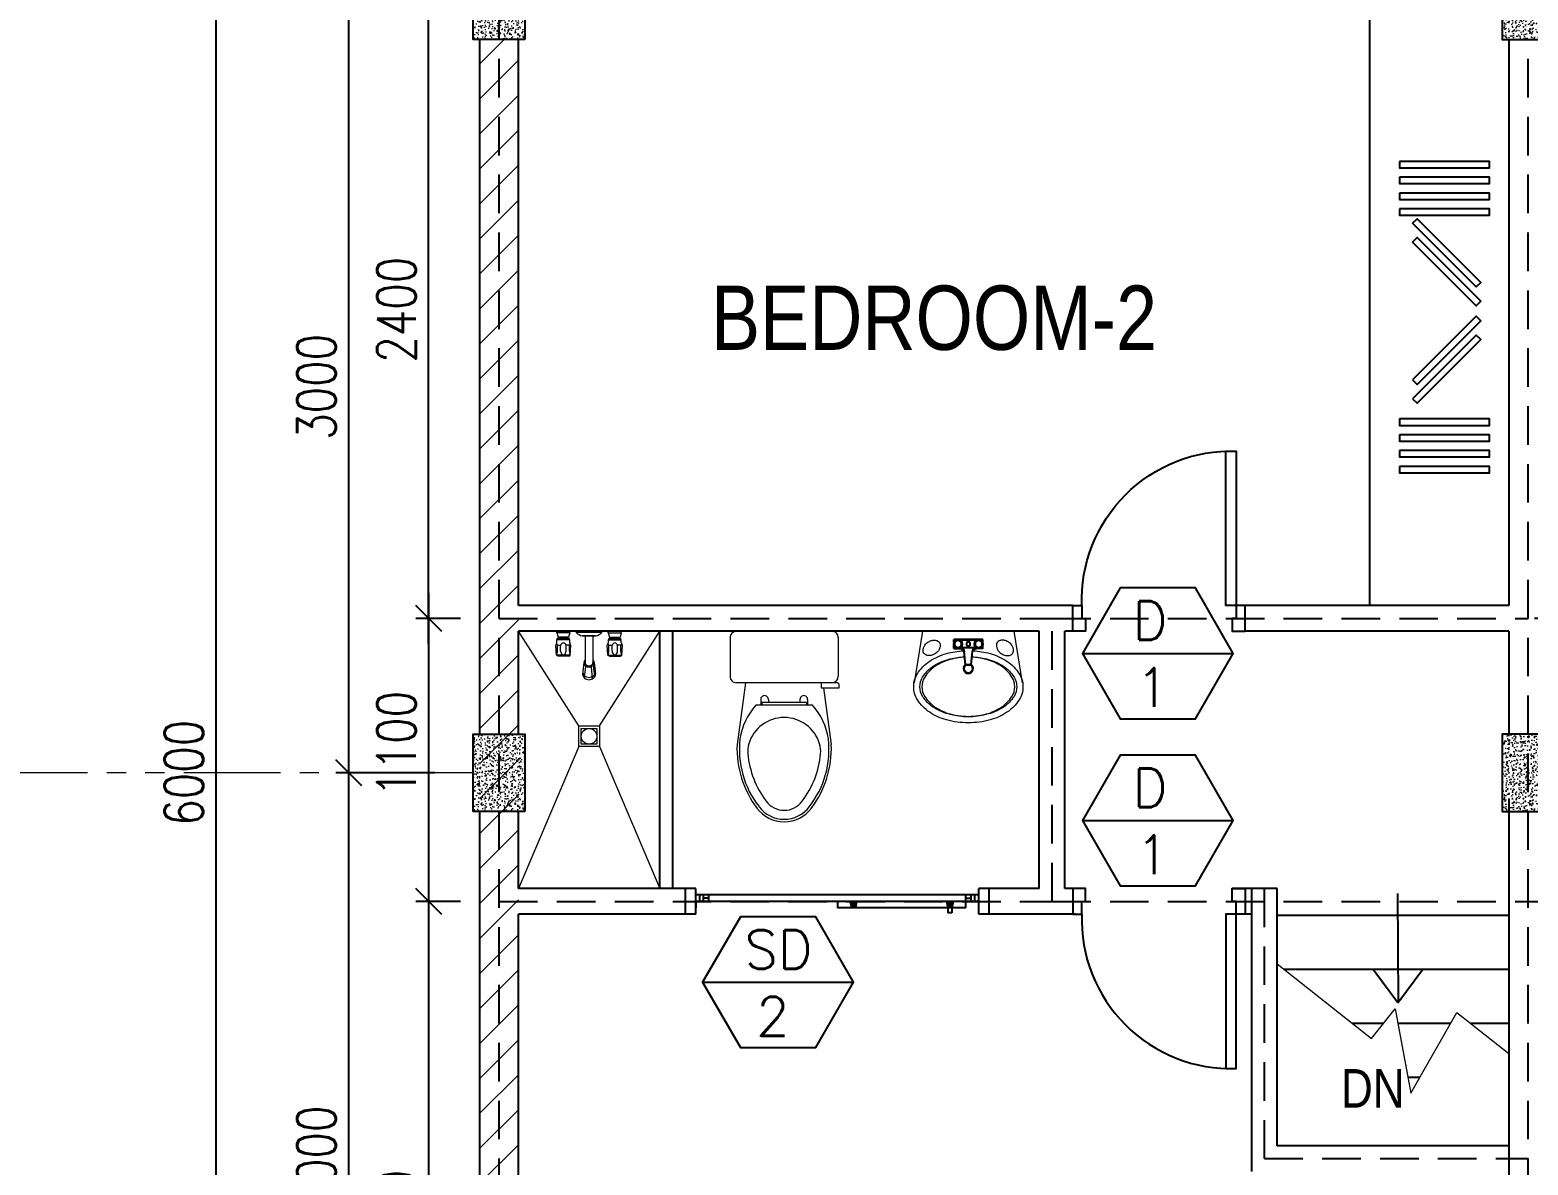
# Model space of a CAD drawing. Header units: millimetres. Extents: x 568137 to 731329, y -326076 to -191870.
# Drawn here: x 659747 to 665570, y -242270 to -237858 of the extents above; entities that cross this region are included whole.
import ezdxf
from ezdxf.enums import TextEntityAlignment as Align

# ---------------------------------------------------------------- set-up
doc = ezdxf.new("R2010")
doc.units = ezdxf.units.MM
doc.header["$LTSCALE"] = 300
doc.header["$MEASUREMENT"] = 0
doc.header["$PDMODE"] = 3
doc.header["$PDSIZE"] = 300
doc.linetypes.add('DASHED', pattern=[0.75, 0.5, -0.25])
doc.linetypes.add('PHANTOM', pattern=[2.5, 1.25, -0.25, 0.25, -0.25, 0.25, -0.25])
doc.layers.get('0').update_dxf_attribs({"color": 9})
doc.layers.get('DEFPOINTS').update_dxf_attribs({"color": 8})
for name, color, linetype in [('COLUMN', 6, 'Continuous'), ('DOORS', 25, 'Continuous'), ('doorwin', 1, 'Continuous'), ('furn', 13, 'Continuous'), ('MOULD', 44, 'Continuous'), ('P-FIXT-MISC', 84, 'Continuous'), ('SCHED', 7, 'Continuous'), ('Stairs', 3, 'Continuous'), ('wall', 140, 'Continuous')]:
    doc.layers.add(name, color=color, linetype=linetype)
for name, color, linetype, lineweight in [('dimensions', 8, 'Continuous', 15), ('FLR. PLAN BLK', 8, 'Continuous', 9), ('grid', 204, 'PHANTOM', 5), ('text', 142, 'Continuous', 25)]:
    doc.layers.add(name, color=color, linetype=linetype, lineweight=lineweight)
doc.styles.add('DIM', font='romans.shx', dxfattribs={"width": 0.8})
doc.styles.add('JO4', font='ARIALN.TTF')
doc.styles.add('PSM', font='simplex')
doc.styles.add('ROM', font='ROMANS.shx', dxfattribs={"width": 0.8})
doc.dimstyles.new('DIM-100', dxfattribs={"dimscale": 100, "dimtxt": 2, "dimasz": 1, "dimexe": 0.5, "dimexo": 1.5, "dimgap": 1, "dimtad": 1, "dimdec": 0, "dimdsep": 46, "dimtxsty": 'PSM', "dimblk1": 'DIMCIR', "dimblk2": 'DIMCIR', "dimsah": 1, "dimcen": 0, "dimdle": 2, "dimclrd": 251, "dimclre": 251, "dimclrt": 2, "dimadec": 0, "dimazin": 0, "dimtfac": 1, "dimtdec": 0, "dimtix": 1, "dimtmove": 2, "dimatfit": 3, "dimldrblk": 'DIMCIR', "dimfxl": 0.5, "dimtvp": 1, "dimtolj": 1, "dimtzin": 0, "dimarcsym": 0})

# ---------------------------------------------------------------- blocks, each defined once
blk = doc.blocks.new('DOOR-T&B')
at = {"layer": 'doorwin'}
for points in [[(71.3, 312.4), (121.3, 312.4), (121.3, 297.4), (171.3, 297.4), (171.3, 347.4), (71.3, 347.4)], [(71.3, 312.4), (121.3, 312.4), (121.3, 297.4), (171.3, 297.4), (171.3, 347.4), (71.3, 347.4)], [(71.3, -287.6), (71.3, -247.6), (-528.7, -247.6), (-528.7, -287.6)], [(71.3, -287.6), (71.3, -247.6), (-528.7, -247.6), (-528.7, -287.6)], [(71.3, -287.6), (121.3, -287.6), (121.3, -272.6), (171.3, -272.6), (171.3, -322.6), (71.3, -322.6)], [(71.3, -287.6), (121.3, -287.6), (121.3, -272.6), (171.3, -272.6), (171.3, -322.6), (71.3, -322.6)]]:
    blk.add_lwpolyline(points, close=True, dxfattribs=at)
blk.add_arc((51.3, -267.6), 580.3, 88.02507, 181.97493, dxfattribs=at)
blk.add_arc((51.3, -267.6), 580.3, 88.02507, 181.97493, dxfattribs=at)
blk = doc.blocks.new('AM-FC4PA')
at = {"layer": 'P-FIXT-MISC'}
for p, q in [((-22.5, -70), (-22.5, 70)), ((-9.2, 70), (-22.5, 70)), ((-18, 69), (-22.5, 70)), ((-11.1, 69), (-18, 69)), ((-18, 69), (-18, 62.6)), ((-18, -37.4), (-18, 37.4)), ((22.5, 70), (9.2, 70)), ((18, 69), (11.1, 69)), ((18, 69), (22.5, 70)), ((18, 69), (18, 62.6)), ((18, -37.4), (18, 37.4)), ((22.5, 70), (22.5, 39.1)), ((100.1, 13.2), (35.9, 20)), ((101.5, 14), (54, 18.1)), ((100.1, 13.2), (101.5, 14)), ((-18, -69), (-22.5, -70)), ((-9.2, -70), (-22.5, -70)), ((-18, -69), (-18, -62.6)), ((-11.1, -69), (-18, -69)), ((22.5, -70), (9.2, -70)), ((18, -69), (11.1, -69)), ((18, -69), (18, -62.6)), ((18, -69), (22.5, -70)), ((22.5, -70), (22.5, -39.1)), ((100.1, -13.2), (35.9, -20)), ((101.5, -14), (54, -18.1)), ((100.1, -13.2), (101.5, -14))]:
    blk.add_line(p, q, dxfattribs=at)
for centre, radius in [((0, 50), 22), ((0, 50), 17.3), ((0, 0), 9.5), ((0, -50), 22), ((0, -50), 17.3)]:
    blk.add_circle(centre, radius, dxfattribs=at)
for centre, radius, start, end in [((-28.7, 50), 11.5, 315.8561, 44.1439), ((0, 78.7), 11.5, 225.8561, 314.1439), ((0, 21.3), 11.5, 45.8561, 134.1439), ((28.7, 50), 11.5, 135.8561, 224.1439), ((38, 39.9), 20, 186.65267, 264.02226), ((42.5, 39.1), 20, 180, 254.93868), ((3.2, 0), 97.8, 352.2121, 7.7879), ((3.5, 0), 99, 351.872, 8.128), ((-28.7, -50), 11.5, 315.8561, 44.1439), ((0, -21.3), 11.5, 225.8561, 314.1439), ((0, -78.7), 11.5, 45.8561, 134.1439), ((28.7, -50), 11.5, 135.8561, 224.1439), ((38, -39.9), 20, 95.97774, 173.34733), ((42.5, -39.1), 20, 105.06132, 180)]:
    blk.add_arc(centre, radius, start, end, dxfattribs=at)
blk = doc.blocks.new('_Oblique')
at = {"color": 0, "linetype": 'ByBlock', "lineweight": -2}
blk.add_line((-0.5, -0.5), (0.5, 0.5), dxfattribs=at)
blk = doc.blocks.new('*D613')
at = {"layer": 'DEFPOINTS', "color": 0, "ltscale": 0.5, "transparency": 16777216}
for p in [(660470, -237745.3), (661570, -237745.3), (661570, -243745.3)]:
    blk.add_point(p, dxfattribs=at)
at = {"layer": 'FLR. PLAN BLK', "color": 8, "lineweight": -2, "ltscale": 0.5, "transparency": 16777216}
for p, q in [((660470, -243845.3), (660470, -237645.3)), ((661420, -237745.3), (660420, -237745.3)), ((661420, -243745.3), (660420, -243745.3))]:
    blk.add_line(p, q, dxfattribs=at)
at = {"layer": 'FLR. PLAN BLK', "color": 8, "lineweight": -2, "ltscale": 0.5, "transparency": 16777216, "xscale": 100, "yscale": 100, "zscale": 100}
for p, rotation in [((660470, -237745.3), 90), ((660470, -243745.3), 270)]:
    blk.add_blockref('_Oblique', p, dxfattribs=dict(at, rotation=rotation))
at = {"layer": 'FLR. PLAN BLK', "color": 8, "ltscale": 0.5, "transparency": 16777216, "insert": (660345, -240745.3), "char_height": 150, "attachment_point": 5, "rotation": 90, "style": 'DIM'}
blk.add_mtext('\\A1;6000', dxfattribs=at)
blk = doc.blocks.new('DIMCIR')
for p, q in [((0, 1.5), (0, -1.5)), ((-1.5, 0), (1.5, 0))]:
    blk.add_line(p, q)
at = {"color": 2}
blk.add_circle((0, 0), 0.75, dxfattribs=at)
blk = doc.blocks.new('*D614')
at = {"layer": 'DEFPOINTS', "color": 0, "ltscale": 0.5, "transparency": 16777216}
for p in [(661570, -237745.3), (660985.2, -240745.3), (661470, -240745.3)]:
    blk.add_point(p, dxfattribs=at)
at = {"layer": 'FLR. PLAN BLK', "color": 8, "lineweight": -2, "ltscale": 0.5, "transparency": 16777216}
for p, q in [((660985.2, -237645.3), (660985.2, -240845.3)), ((661420, -237745.3), (660935.2, -237745.3)), ((661320, -240745.3), (660935.2, -240745.3))]:
    blk.add_line(p, q, dxfattribs=at)
at = {"layer": 'FLR. PLAN BLK', "color": 8, "lineweight": -2, "ltscale": 0.5, "transparency": 16777216, "xscale": 100, "yscale": 100, "zscale": 100}
for p, rotation in [((660985.2, -237745.3), 90), ((660985.2, -240745.3), 270)]:
    blk.add_blockref('_Oblique', p, dxfattribs=dict(at, rotation=rotation))
at = {"layer": 'FLR. PLAN BLK', "color": 8, "ltscale": 0.5, "transparency": 16777216, "insert": (660860.2, -239245.3), "char_height": 150, "attachment_point": 5, "rotation": 90, "style": 'DIM'}
blk.add_mtext('\\A1;3000', dxfattribs=at)
blk = doc.blocks.new('*D615')
at = {"layer": 'DEFPOINTS', "color": 0, "ltscale": 0.5, "transparency": 16777216}
for p in [(661470, -240745.3), (660985.2, -243745.3), (661570, -243745.3)]:
    blk.add_point(p, dxfattribs=at)
at = {"layer": 'FLR. PLAN BLK', "color": 8, "lineweight": -2, "ltscale": 0.5, "transparency": 16777216}
for p, q in [((660985.2, -240645.3), (660985.2, -243845.3)), ((661320, -240745.3), (660935.2, -240745.3)), ((661420, -243745.3), (660935.2, -243745.3))]:
    blk.add_line(p, q, dxfattribs=at)
at = {"layer": 'FLR. PLAN BLK', "color": 8, "lineweight": -2, "ltscale": 0.5, "transparency": 16777216, "xscale": 100, "yscale": 100, "zscale": 100}
for p, rotation in [((660985.2, -240745.3), 90), ((660985.2, -243745.3), 270)]:
    blk.add_blockref('_Oblique', p, dxfattribs=dict(at, rotation=rotation))
at = {"layer": 'FLR. PLAN BLK', "color": 8, "ltscale": 0.5, "transparency": 16777216, "insert": (660860.2, -242245.3), "char_height": 150, "attachment_point": 5, "rotation": 90, "style": 'DIM'}
blk.add_mtext('\\A1;3000', dxfattribs=at)
blk = doc.blocks.new('*D616')
at = {"layer": 'DEFPOINTS', "color": 0, "ltscale": 0.5, "transparency": 16777216}
for p in [(661296.2, -237745.3), (661570, -237745.3), (661570, -240145.3)]:
    blk.add_point(p, dxfattribs=at)
at = {"layer": 'FLR. PLAN BLK', "color": 8, "lineweight": -2, "ltscale": 0.5, "transparency": 16777216}
for p, q in [((661296.2, -240245.3), (661296.2, -237645.3)), ((661420, -237745.3), (661246.2, -237745.3)), ((661420, -240145.3), (661246.2, -240145.3))]:
    blk.add_line(p, q, dxfattribs=at)
at = {"layer": 'FLR. PLAN BLK', "color": 8, "lineweight": -2, "ltscale": 0.5, "transparency": 16777216, "xscale": 100, "yscale": 100, "zscale": 100}
for p, rotation in [((661296.2, -237745.3), 90), ((661296.2, -240145.3), 270)]:
    blk.add_blockref('_Oblique', p, dxfattribs=dict(at, rotation=rotation))
at = {"layer": 'FLR. PLAN BLK', "color": 8, "ltscale": 0.5, "transparency": 16777216, "insert": (661171.2, -238945.3), "char_height": 150, "attachment_point": 5, "rotation": 90, "style": 'DIM'}
blk.add_mtext('\\A1;2400', dxfattribs=at)
blk = doc.blocks.new('*D617')
at = {"layer": 'DEFPOINTS', "color": 0, "ltscale": 0.5, "transparency": 16777216}
for p in [(661570, -240145.3), (661296.2, -241245.3), (661570, -241245.3)]:
    blk.add_point(p, dxfattribs=at)
at = {"layer": 'FLR. PLAN BLK', "color": 8, "lineweight": -2, "ltscale": 0.5, "transparency": 16777216}
for p, q in [((661296.2, -240045.3), (661296.2, -241345.3)), ((661420, -240145.3), (661246.2, -240145.3)), ((661420, -241245.3), (661246.2, -241245.3))]:
    blk.add_line(p, q, dxfattribs=at)
at = {"layer": 'FLR. PLAN BLK', "color": 8, "lineweight": -2, "ltscale": 0.5, "transparency": 16777216, "xscale": 100, "yscale": 100, "zscale": 100}
for p, rotation in [((661296.2, -240145.3), 90), ((661296.2, -241245.3), 270)]:
    blk.add_blockref('_Oblique', p, dxfattribs=dict(at, rotation=rotation))
at = {"layer": 'FLR. PLAN BLK', "color": 8, "ltscale": 0.5, "transparency": 16777216, "insert": (661171.2, -240633), "char_height": 150, "attachment_point": 5, "rotation": 90, "style": 'DIM'}
blk.add_mtext('\\A1;1100', dxfattribs=at)
blk = doc.blocks.new('*D618')
at = {"layer": 'DEFPOINTS', "color": 0, "ltscale": 0.5, "transparency": 16777216}
for p in [(661570, -241245.3), (661296.2, -243745.3), (661570, -243745.3)]:
    blk.add_point(p, dxfattribs=at)
at = {"layer": 'FLR. PLAN BLK', "color": 8, "lineweight": -2, "ltscale": 0.5, "transparency": 16777216}
for p, q in [((661296.2, -241145.3), (661296.2, -243845.3)), ((661420, -241245.3), (661246.2, -241245.3)), ((661420, -243745.3), (661246.2, -243745.3))]:
    blk.add_line(p, q, dxfattribs=at)
at = {"layer": 'FLR. PLAN BLK', "color": 8, "lineweight": -2, "ltscale": 0.5, "transparency": 16777216, "xscale": 100, "yscale": 100, "zscale": 100}
for p, rotation in [((661296.2, -241245.3), 90), ((661296.2, -243745.3), 270)]:
    blk.add_blockref('_Oblique', p, dxfattribs=dict(at, rotation=rotation))
at = {"layer": 'FLR. PLAN BLK', "color": 8, "ltscale": 0.5, "transparency": 16777216, "insert": (661171.2, -242495.3), "char_height": 150, "attachment_point": 5, "rotation": 90, "style": 'DIM'}
blk.add_mtext('\\A1;2500', dxfattribs=at)

msp = doc.modelspace()

# ---------------------------------------------------------------- hatches: boundary and pattern name
at = {"layer": 'dimensions', "linetype": 'Continuous'}
h = msp.add_hatch(dxfattribs=at)
h.set_pattern_fill('AR-CONC', color=256, scale=5, style=0)
h.set_pattern_definition([(50, (93683.985, -42248.292), (35.8630091, -3.1376067), [3.75, -41.25]), (355, (93683.985, -42248.292), (-6.9375667, 37.6096067), [3, -33]), (100.4514445, (93686.974, -42248.554), (28.9254423, 34.4719995), [3.1870096, -35.0571056]), (46.1842, (93683.985, -42238.292), (53.3620665, -8.275964), [5.625, -61.875]), (96.635635, (93688.43, -42238.98), (46.7330973, 48.70593), [4.780517, -52.585688]), (351.184164, (93683.985, -42238.29), (46.733097, 48.70593), [4.5, -49.5]), (21, (93688.985, -42240.792), (29.8453526, -20.1309445), [3.75, -41.25]), (326, (93688.985, -42240.792), (12.1657666, 36.2575023), [3, -33]), (71.451445, (93691.472, -42242.47), (42.0111188, 16.1265576), [3.1870095, -35.0571056]), (37.5, (93683.985, -42248.292), (0.60799277, 16.6446927), [0, -32.6, 0, -33.5, 0, -33.125]), (7.5, (93683.985, -42248.292), (13.15347687, 19.7205856), [0, -19.1, 0, -31.85, 0, -12.625]), (327.5, (93672.835, -42248.292), (26.6911218, -1.1277436), [0, -12.5, 0, -39, 0, -51.75]), (317.5, (93667.835, -42248.292), (29.1593085, 5.0052491), [0, -16.25, 0, -25.9, 0, -36.75])])
h.paths.add_polyline_path([(661470, -237895.3), (661670, -237895.3), (661670, -237595.3), (661470, -237595.3)])
h = msp.add_hatch(dxfattribs=at)
h.set_pattern_fill('AR-CONC', color=256, scale=5, angle=180, style=0)
h.set_pattern_definition([(230, (1237456.07, -433242.267), (-35.8630091, 3.1376067), [3.75, -41.25]), (175, (1237456.07, -433242.267), (6.9375667, -37.6096067), [3, -33]), (280.4514445, (1237453.08, -433242.006), (-28.9254423, -34.4719995), [3.1870096, -35.0571056]), (226.1842, (1237456.07, -433252.267), (-53.3620665, 8.275964), [5.625, -61.875]), (276.635635, (1237451.62, -433251.58), (-46.7330973, -48.70593), [4.780517, -52.585688]), (171.184164, (1237456.07, -433252.27), (-46.733097, -48.70593), [4.5, -49.5]), (201, (1237451.07, -433249.767), (-29.8453526, 20.1309445), [3.75, -41.25]), (146, (1237451.07, -433249.767), (-12.1657666, -36.2575023), [3, -33]), (251.451445, (1237448.582, -433248.09), (-42.0111188, -16.1265576), [3.1870095, -35.0571056]), (217.5, (1237456.069, -433242.267), (-0.60799277, -16.6446927), [0, -32.6, 0, -33.5, 0, -33.125]), (187.5, (1237456.069, -433242.267), (-13.15347687, -19.7205856), [0, -19.1, 0, -31.85, 0, -12.625]), (147.5, (1237467.219, -433242.267), (-26.6911218, 1.1277436), [0, -12.5, 0, -39, 0, -51.75]), (137.5, (1237472.22, -433242.267), (-29.1593085, -5.0052491), [0, -16.25, 0, -25.9, 0, -36.75])])
h.paths.add_polyline_path([(665470, -237595.3), (665670, -237595.3), (665670, -237895.3), (665470, -237895.3)])
at = {"layer": 'dimensions'}
h = msp.add_hatch(dxfattribs=at)
h.set_pattern_fill('ANSI31', color=256, scale=769.23, style=0)
h.set_pattern_definition([(45, (55683.73, -42187.54), (-67.990969, 67.990969), [])])
h.paths.add_polyline_path([(661645, -237895.3), (661495, -237895.3), (661495, -243595.3), (661645, -243595.3)])
at = {"layer": 'dimensions', "linetype": 'Continuous'}
h = msp.add_hatch(dxfattribs=at)
h.set_pattern_fill('AR-CONC', color=256, scale=5, style=0)
h.set_pattern_definition([(50, (93683.985, -45248.292), (35.8630091, -3.1376067), [3.75, -41.25]), (355, (93683.985, -45248.292), (-6.9375667, 37.6096067), [3, -33]), (100.4514445, (93686.974, -45248.554), (28.9254423, 34.4719995), [3.1870096, -35.0571056]), (46.1842, (93683.985, -45238.292), (53.3620665, -8.275964), [5.625, -61.875]), (96.635635, (93688.43, -45238.98), (46.7330973, 48.70593), [4.780517, -52.585688]), (351.184164, (93683.985, -45238.29), (46.733097, 48.70593), [4.5, -49.5]), (21, (93688.985, -45240.792), (29.8453526, -20.1309445), [3.75, -41.25]), (326, (93688.985, -45240.792), (12.1657666, 36.2575023), [3, -33]), (71.451445, (93691.472, -45242.47), (42.0111188, 16.1265576), [3.1870095, -35.0571056]), (37.5, (93683.985, -45248.292), (0.60799277, 16.6446927), [0, -32.6, 0, -33.5, 0, -33.125]), (7.5, (93683.985, -45248.292), (13.15347687, 19.7205856), [0, -19.1, 0, -31.85, 0, -12.625]), (327.5, (93672.835, -45248.292), (26.6911218, -1.1277436), [0, -12.5, 0, -39, 0, -51.75]), (317.5, (93667.835, -45248.292), (29.1593085, 5.0052491), [0, -16.25, 0, -25.9, 0, -36.75])])
h.paths.add_polyline_path([(661470, -240895.3), (661670, -240895.3), (661670, -240595.3), (661470, -240595.3)])
h = msp.add_hatch(dxfattribs=at)
h.set_pattern_fill('AR-CONC', color=256, scale=5, angle=180, style=0)
h.set_pattern_definition([(230, (1237456.07, -436242.267), (-35.8630091, 3.1376067), [3.75, -41.25]), (175, (1237456.07, -436242.267), (6.9375667, -37.6096067), [3, -33]), (280.4514445, (1237453.08, -436242.006), (-28.9254423, -34.4719995), [3.1870096, -35.0571056]), (226.1842, (1237456.07, -436252.267), (-53.3620665, 8.275964), [5.625, -61.875]), (276.635635, (1237451.62, -436251.58), (-46.7330973, -48.70593), [4.780517, -52.585688]), (171.184164, (1237456.07, -436252.27), (-46.733097, -48.70593), [4.5, -49.5]), (201, (1237451.07, -436249.767), (-29.8453526, 20.1309445), [3.75, -41.25]), (146, (1237451.07, -436249.767), (-12.1657666, -36.2575023), [3, -33]), (251.451445, (1237448.582, -436248.09), (-42.0111188, -16.1265576), [3.1870095, -35.0571056]), (217.5, (1237456.069, -436242.267), (-0.60799277, -16.6446927), [0, -32.6, 0, -33.5, 0, -33.125]), (187.5, (1237456.069, -436242.267), (-13.15347687, -19.7205856), [0, -19.1, 0, -31.85, 0, -12.625]), (147.5, (1237467.219, -436242.267), (-26.6911218, 1.1277436), [0, -12.5, 0, -39, 0, -51.75]), (137.5, (1237472.22, -436242.267), (-29.1593085, -5.0052491), [0, -16.25, 0, -25.9, 0, -36.75])])
h.paths.add_polyline_path([(665470, -240595.3), (665670, -240595.3), (665670, -240895.3), (665470, -240895.3)])
at = {"layer": 'MOULD', "linetype": 'Continuous', "true_color": 0x8b8b8d}
h = msp.add_hatch(dxfattribs=at)
h.set_pattern_fill('ANSI38', color=252)
h.set_pattern_definition([(45, (325.03732, 2211.4595), (-0.088388347648, 0.088388347648), []), (135, (325.03732, 2211.4595), (-0.265165042945, 0.088388347648), [0.3125, -0.1875])])
h.paths.add_polyline_path([(662955.1, -241270.3), (662940.1, -241270.3), (662935.1, -241245.3), (662960.1, -241245.3)])
h = msp.add_hatch(dxfattribs=at)
h.set_pattern_fill('ANSI38', color=252)
h.set_pattern_definition([(45, (300.22931, 2211.4595), (-0.088388347648, 0.088388347648), []), (135, (300.22931, 2211.4595), (-0.265165042945, 0.088388347648), [0.3125, -0.1875])])
h.paths.add_polyline_path([(663315, -241270.3), (663330, -241270.3), (663335, -241245.3), (663310, -241245.3)])

# ---------------------------------------------------------------- linework, layer by layer
at = {"layer": 'COLUMN', "linetype": 'Continuous'}
for points in [[(661670, -237895.3), (661470, -237895.3), (661470, -237595.3), (661670, -237595.3)], [(665670, -237595.3), (665470, -237595.3), (665470, -237895.3), (665670, -237895.3)], [(661670, -240895.3), (661470, -240895.3), (661470, -240595.3), (661670, -240595.3)], [(665670, -240595.3), (665470, -240595.3), (665470, -240895.3), (665670, -240895.3)]]:
    msp.add_lwpolyline(points, close=True, dxfattribs=at)
at = {"layer": 'DEFPOINTS', "linetype": 'DASHED'}
for p, q in [((661570, -243745.3), (661570, -237745.3)), ((665570, -243745.3), (665570, -237895.3)), ((661570, -240145.3), (663720, -240145.3)), ((663720, -240145.3), (665570, -240145.3)), ((663720, -241245.3), (663720, -240145.3)), ((669570, -240145.3), (665570, -240145.3)), ((664545, -242245.3), (664545, -241195.3)), ((661570, -241245.3), (663720, -241245.3)), ((663720, -241245.3), (667420, -241245.3)), ((664545, -242245.3), (665570, -242245.3))]:
    msp.add_line(p, q, dxfattribs=at)
at = {"layer": 'dimensions', "color": 0}
for p, q in [((661880, -240563.4), (661645, -240195.3)), ((661794.7, -240201.9), (661794.7, -240195.3)), ((661845.3, -240195.3), (661794.7, -240195.3)), ((661794.7, -240201.9), (661799.8, -240217.8)), ((661845.3, -240201.9), (661794.7, -240201.9)), ((661840.3, -240217.8), (661799.8, -240217.8)), ((661802.6, -240217.8), (661803.2, -240224)), ((661837.5, -240217.8), (661836.9, -240224)), ((661845.3, -240201.9), (661840.3, -240217.8)), ((661845.3, -240201.9), (661845.3, -240195.3)), ((661870.4, -240195.3), (661870.4, -240200.3)), ((661969.6, -240195.3), (661870.4, -240195.3)), ((661969.6, -240200.3), (661870.4, -240200.3)), ((661893.7, -240213.4), (661946.4, -240213.4)), ((661945, -240213.4), (661895, -240213.4)), ((661905, -240213.4), (661905, -240317.3)), ((661935, -240213.4), (661935, -240317.3)), ((661960, -240563.4), (662195, -240195.3)), ((661969.6, -240200.3), (661969.6, -240195.3)), ((661994.7, -240201.9), (661994.7, -240195.3)), ((661994.7, -240195.3), (662045.3, -240195.3)), ((661994.7, -240201.9), (661999.8, -240217.8)), ((661994.7, -240201.9), (662045.3, -240201.9)), ((661999.8, -240217.8), (662040.3, -240217.8)), ((662002.6, -240217.8), (662003.2, -240224)), ((662037.5, -240217.8), (662036.9, -240224)), ((662045.3, -240201.9), (662040.3, -240217.8)), ((662045.3, -240201.9), (662045.3, -240195.3)), ((661790.3, -240248.9), (661794.2, -240241.7)), ((661793, -240288.1), (661790.3, -240248.9)), ((661795.1, -240228), (661796.4, -240224)), ((661795.1, -240238.5), (661795.1, -240228)), ((661845, -240228), (661795.1, -240228)), ((661843.7, -240224), (661796.4, -240224)), ((661796.5, -240248.9), (661809.5, -240248.9)), ((661796.7, -240272.4), (661796.7, -240250.7)), ((661809.2, -240272.6), (661809.2, -240250.9)), ((661843.6, -240248.9), (661830.5, -240248.9)), ((661830.8, -240272.6), (661830.8, -240250.9)), ((661843.3, -240272.4), (661843.3, -240250.7)), ((661845, -240228), (661843.7, -240224)), ((661845, -240238.5), (661845, -240228)), ((661849.7, -240248.9), (661845.8, -240241.7)), ((661847.1, -240288.1), (661849.7, -240248.9)), ((661990.3, -240248.9), (661994.2, -240241.7)), ((661993, -240288.1), (661990.3, -240248.9)), ((661995.1, -240228), (661996.4, -240224)), ((661995.1, -240238.5), (661995.1, -240228)), ((661995.1, -240228), (662045, -240228)), ((661996.4, -240224), (662043.7, -240224)), ((661996.5, -240248.9), (662009.5, -240248.9)), ((661996.7, -240272.4), (661996.7, -240250.7)), ((662009.2, -240272.6), (662009.2, -240250.9)), ((662043.6, -240248.9), (662030.5, -240248.9)), ((662030.8, -240272.6), (662030.8, -240250.9)), ((662043.3, -240272.4), (662043.3, -240250.7)), ((662045, -240228), (662043.7, -240224)), ((662045, -240238.5), (662045, -240228)), ((662049.7, -240248.9), (662045.8, -240241.7)), ((662047.1, -240288.1), (662049.7, -240248.9)), ((662467.9, -240220.3), (662468, -240370.4)), ((662888.5, -240220.1), (662888.6, -240370.2)), ((663450.2, -240226.9), (663338.2, -240226.9)), ((663338.2, -240237.5), (663338.2, -240226.9)), ((663339, -240230.5), (663338.2, -240226.9)), ((663338.2, -240262.9), (663338.2, -240252.2)), ((663339, -240259.3), (663338.2, -240262.9)), ((663338.2, -240262.9), (663362.9, -240262.9)), ((663339, -240236), (663339, -240230.5)), ((663339, -240230.5), (663344.1, -240230.5)), ((663339, -240259.3), (663339, -240253.8)), ((663339, -240259.3), (663344.1, -240259.3)), ((663424.1, -240230.5), (663364.3, -240230.5)), ((663424.1, -240230.5), (663364.3, -240230.5)), ((663424.1, -240259.3), (663364.3, -240259.3)), ((663424.1, -240259.3), (663364.3, -240259.3)), ((663383.6, -240325), (663378.2, -240273.6)), ((663383.6, -240325), (663378.2, -240273.6)), ((663404.8, -240325), (663410.2, -240273.6)), ((663404.8, -240325), (663410.2, -240273.6)), ((663450.2, -240262.9), (663425.5, -240262.9)), ((663450.2, -240262.9), (663425.5, -240262.9)), ((663449.4, -240230.5), (663444.3, -240230.5)), ((663449.4, -240230.5), (663444.3, -240230.5)), ((663449.4, -240259.3), (663444.3, -240259.3)), ((663449.4, -240259.3), (663444.3, -240259.3)), ((663449.4, -240230.5), (663450.2, -240226.9)), ((663449.4, -240230.5), (663450.2, -240226.9)), ((663449.4, -240236), (663449.4, -240230.5)), ((663449.4, -240236), (663449.4, -240230.5)), ((663449.4, -240259.3), (663449.4, -240253.8)), ((663449.4, -240259.3), (663449.4, -240253.8)), ((663449.4, -240259.3), (663450.2, -240262.9)), ((663449.4, -240259.3), (663450.2, -240262.9)), ((663450.2, -240237.5), (663450.2, -240226.9)), ((663450.2, -240237.5), (663450.2, -240226.9)), ((663450.2, -240262.9), (663450.2, -240252.2)), ((663450.2, -240262.9), (663450.2, -240252.2)), ((661799.4, -240291.5), (661793, -240288.1)), ((661847.1, -240288.1), (661793, -240288.1)), ((661840.7, -240291.5), (661799.4, -240291.5)), ((661840.7, -240291.5), (661847.1, -240288.1)), ((661900, -240317.3), (661894.9, -240363.7)), ((661901.9, -240376.8), (661907.3, -240330.5)), ((661933.8, -240380.1), (661930, -240332.1)), ((661942.8, -240370.7), (661937.5, -240325.5)), ((661940, -240317.3), (661945, -240361.6)), ((661999.4, -240291.5), (661993, -240288.1)), ((661993, -240288.1), (662047.1, -240288.1)), ((661999.4, -240291.5), (662040.7, -240291.5)), ((662040.7, -240291.5), (662047.1, -240288.1)), ((663383, -240326.1), (663379.7, -240288.1)), ((663383, -240326.1), (663379.7, -240288.1)), ((663383.6, -240325), (663383, -240326.1)), ((663383.6, -240325), (663383, -240326.1)), ((663404.8, -240325), (663405.4, -240326.1)), ((663404.8, -240325), (663405.4, -240326.1)), ((663405.4, -240326.1), (663408.7, -240288.1)), ((663405.4, -240326.1), (663408.7, -240288.1)), ((662863.5, -240395.3), (662492.9, -240395.3)), ((662528.2, -240395.3), (662495.2, -240635.9)), ((662882.4, -240395.3), (662822.8, -240395.3)), ((662822.8, -240395.3), (662822.8, -240415.3)), ((662822.8, -240415.3), (662892.4, -240415.3)), ((662831.2, -240415.3), (662861.7, -240635.7)), ((662892.4, -240415.3), (662892.4, -240405.3)), ((662788.5, -240482.6), (662568.2, -240482.7)), ((662587.2, -240460.6), (662587.2, -240482.6)), ((662591.1, -240472.6), (662591.1, -240482.6)), ((662765.6, -240472.6), (662591.1, -240472.6)), ((662617.3, -240460.6), (662617.3, -240472.6)), ((662739.4, -240460.6), (662739.4, -240472.6)), ((662765.6, -240472.6), (662765.6, -240482.6)), ((662769.5, -240460.5), (662769.5, -240482.6)), ((661880, -240563.4), (661960, -240563.4)), ((661880, -240643.4), (661880, -240563.4)), ((661960, -240563.4), (661960, -240643.4)), ((661889.6, -240573), (661950.4, -240573)), ((661889.6, -240633.8), (661889.6, -240573)), ((661950.4, -240573), (661950.4, -240633.8)), ((661880, -240643.4), (661645, -241195.3)), ((661960, -240643.4), (661880, -240643.4)), ((661950.4, -240633.8), (661889.6, -240633.8)), ((661960, -240643.4), (662195, -241195.3))]:
    msp.add_line(p, q, dxfattribs=at)
at = {"layer": 'dimensions', "linetype": 'Continuous'}
for p, q in [((664595, -241488.7), (664961.9, -241778.8)), ((664961.9, -241778.8), (665053.6, -241662.8)), ((665053.6, -241662.8), (665114.4, -241990.8)), ((665114.4, -241990.8), (665293.5, -241677.7)), ((665293.5, -241677.7), (665495, -241837))]:
    msp.add_line(p, q, dxfattribs=at)
at = {"layer": 'dimensions', "color": 0}
msp.add_lwpolyline([(663605.3, -240395.4), (663572.2, -240195.3), (663216.2, -240195.3), (663183.1, -240395.4)], dxfattribs=at)
for points in [[(663411.6, -240271, -0.053262), (663478.8, -240281.8, -0.079373), (663544.4, -240311.6, -0.107143), (663592.1, -240360.5, -0.140864), (663606.6, -240410.9, -0.140864), (663592.1, -240461.3, -0.107143), (663544.4, -240510.2, -0.079373), (663478.8, -240539.9, -0.066913), (663394.2, -240551.3, -0.066913), (663309.6, -240539.9, -0.079373), (663244, -240510.2, -0.107143), (663196.3, -240461.3, -0.140864), (663181.8, -240410.9, -0.140864), (663196.3, -240360.5, -0.107143), (663244, -240311.6, -0.079373), (663309.6, -240281.8, -0.053262), (663376.8, -240271, -0.066913)], [(663408.1, -240294.8, -0.055146), (663472.4, -240305, -0.079373), (663531.2, -240331.6, -0.107143), (663571.8, -240373.3, -0.140864), (663582.6, -240410.9, -0.140864), (663571.8, -240448.5, -0.107143), (663531.2, -240490.1, -0.079373), (663472.4, -240516.8, -0.066913), (663394.2, -240527.3, -0.066913), (663316, -240516.8, -0.079373), (663257.3, -240490.1, -0.107143), (663216.6, -240448.5, -0.140864), (663205.8, -240410.9, -0.140864), (663216.6, -240373.3, -0.107143), (663257.3, -240331.6, -0.079373), (663316, -240305, -0.055146), (663380.3, -240294.8, -0.066913)], [(663380.4, -240295.3, 0.048398), (663324, -240305, 0.079373), (663265.3, -240331.6, 0.107143), (663224.6, -240373.3, 0.140864), (663213.8, -240410.9, 0.140864), (663224.6, -240448.5, 0.107143), (663265.3, -240490.1, 0.079373), (663324, -240516.8, 0.060133), (663394.2, -240527.2, 0.060133), (663464.4, -240516.8, 0.079373), (663523.2, -240490.1, 0.107143), (663563.8, -240448.5, 0.140864), (663574.6, -240410.9, 0.140864), (663563.8, -240373.3, 0.107143), (663523.2, -240331.6, 0.079373), (663464.4, -240305, 0.048398), (663408.1, -240295.3, 0.060133)]]:
    msp.add_lwpolyline(points, format="xyb", dxfattribs=at)
for points in [[(663281.8, -240238.8, -0.127529), (663285.1, -240247.7, -0.106162), (663283.8, -240259.7, -0.085457), (663277.7, -240271.2, -0.074979), (663266.8, -240281.6, -0.074979), (663253.3, -240288.3, -0.085457), (663240.5, -240290.1, -0.106162), (663228.8, -240287.2, -0.127529), (663221.5, -240281, -0.127529), (663218.2, -240272.1, -0.106162), (663219.5, -240260.1, -0.085457), (663225.6, -240248.7, -0.074979), (663236.5, -240238.3, -0.074979), (663250, -240231.6, -0.085457), (663262.9, -240229.8, -0.106162), (663274.6, -240232.7, -0.127529)], [(663506.6, -240238.8, 0.127529), (663503.3, -240247.7, 0.106162), (663504.6, -240259.7, 0.085457), (663510.7, -240271.2, 0.074979), (663521.6, -240281.6, 0.074979), (663535.1, -240288.3, 0.085457), (663547.9, -240290.1, 0.106162), (663559.7, -240287.2, 0.127529), (663566.9, -240281, 0.127529), (663570.2, -240272.1, 0.106162), (663568.9, -240260.1, 0.085457), (663562.8, -240248.7, 0.074979), (663551.9, -240238.3, 0.074979), (663538.4, -240231.6, 0.085457), (663525.6, -240229.8, 0.106162), (663513.8, -240232.7, 0.127529)], [(663506.6, -240238.8, 0.127529), (663503.3, -240247.7, 0.106162), (663504.6, -240259.7, 0.085457), (663510.7, -240271.2, 0.074979), (663521.6, -240281.6, 0.074979), (663535.1, -240288.3, 0.085457), (663547.9, -240290.1, 0.106162), (663559.7, -240287.2, 0.127529), (663566.9, -240281, 0.127529), (663570.2, -240272.1, 0.106162), (663568.9, -240260.1, 0.085457), (663562.8, -240248.7, 0.074979), (663551.9, -240238.3, 0.074979), (663538.4, -240231.6, 0.085457), (663525.6, -240229.8, 0.106162), (663513.8, -240232.7, 0.127529)]]:
    msp.add_lwpolyline(points, format="xyb", close=True, dxfattribs=at)
for centre, radius in [((663354.2, -240244.9), 17.6), ((663354.2, -240244.9), 13.8), ((663394.2, -240244.9), 7.6), ((663394.2, -240244.9), 7.6), ((663434.2, -240244.9), 17.6), ((663434.2, -240244.9), 17.6), ((663434.2, -240244.9), 13.8), ((663434.2, -240244.9), 13.8), ((661920, -240603.4), 30.4)]:
    msp.add_circle(centre, radius, dxfattribs=at)
for centre, radius, start, end in [((661906.5, -240163.5), 51.5, 225.56308, 255.60074), ((661933.6, -240163.5), 51.5, 284.39926, 314.43692), ((662493, -240220.3), 25, 90.02466, 180.02466), ((662863.8, -240220), 24.8, 359.76556, 90.65037), ((661776.7, -240274.8), 20.2, 323.918, 7.02228), ((661769.7, -240261.5), 29.7, 29.83631, 37.41227), ((661788.3, -240238.5), 6.75, 331.69924, 0), ((661790, -240250.7), 6.75, 0, 35.96108), ((661816, -240250.9), 6.75, 144.03892, 180), ((661827.8, -240271.2), 18.6, 184.21659, 229.18221), ((661828.6, -240260.1), 22.4, 123.35438, 144.03892), ((661820, -240247), 6.75, 56.64562, 123.35438), ((661811.4, -240260.1), 22.4, 35.96108, 56.64562), ((661812.3, -240271.2), 18.6, 310.81779, 355.78341), ((661824.1, -240250.9), 6.75, 0, 35.96108), ((661863.4, -240274.8), 20.2, 172.97772, 216.082), ((661850.1, -240250.7), 6.75, 144.03892, 180), ((661870.4, -240261.5), 29.7, 142.58773, 150.16369), ((661851.8, -240238.5), 6.75, 180, 208.30076), ((661976.7, -240274.8), 20.2, 323.918, 7.02228), ((661969.7, -240261.5), 29.7, 29.83631, 37.41227), ((661988.3, -240238.5), 6.75, 331.69924, 0), ((661990, -240250.7), 6.75, 0, 35.96108), ((662016, -240250.9), 6.75, 144.03892, 180), ((662027.8, -240271.2), 18.6, 184.21659, 229.18221), ((662028.6, -240260.1), 22.4, 123.35438, 144.03892), ((662020, -240247), 6.75, 56.64562, 123.35438), ((662011.4, -240260.1), 22.4, 35.96108, 56.64562), ((662012.3, -240271.2), 18.6, 310.81779, 355.78341), ((662024.1, -240250.9), 6.75, 0, 35.96108), ((662063.4, -240274.8), 20.2, 172.97772, 216.082), ((662050.1, -240250.7), 6.75, 144.03892, 180), ((662070.4, -240261.5), 29.7, 142.58773, 150.16369), ((662051.8, -240238.5), 6.75, 180, 208.30076), ((663331.2, -240244.9), 9.19, 315.8561, 44.1439), ((663354.2, -240221.9), 9.19, 225.8561, 314.1439), ((663354.2, -240267.9), 9.19, 45.8561, 134.1439), ((663362.9, -240278.9), 16, 15.06132, 90), ((663362.9, -240278.9), 16, 15.06132, 90), ((663362.3, -240275.3), 16, 5.97774, 83.34733), ((663362.3, -240275.3), 16, 5.97774, 83.34733), ((663377.2, -240244.9), 9.19, 135.8561, 224.1439), ((663377.2, -240244.9), 9.19, 135.8561, 224.1439), ((663425.5, -240278.9), 16, 90, 164.93868), ((663425.5, -240278.9), 16, 90, 164.93868), ((663426.1, -240275.3), 16, 96.65267, 174.02226), ((663426.1, -240275.3), 16, 96.65267, 174.02226), ((663411.2, -240244.9), 9.19, 315.8561, 44.1439), ((663411.2, -240244.9), 9.19, 315.8561, 44.1439), ((663434.2, -240221.9), 9.19, 225.8561, 314.1439), ((663434.2, -240221.9), 9.19, 225.8561, 314.1439), ((663434.2, -240267.9), 9.19, 45.8561, 134.1439), ((663434.2, -240267.9), 9.19, 45.8561, 134.1439), ((663457.2, -240244.9), 9.19, 135.8561, 224.1439), ((663457.2, -240244.9), 9.19, 135.8561, 224.1439), ((661820, -240280.2), 6.75, 229.18221, 310.81779), ((661914.7, -240317.3), 14.7, 154.17049, 180), ((661914.7, -240317.3), 14.7, 180, 205.82951), ((661917.3, -240318.5), 17.6, 134.34946, 154.17049), ((661917.3, -240316), 17.6, 205.82951, 229.44584), ((661914.7, -240317.3), 9.72, 180, 205.82951), ((661919, -240314.1), 20.1, 229.44584, 250.48315), ((661917.3, -240316), 12.6, 205.82951, 229.44584), ((661919, -240314.1), 15.1, 229.44584, 250.48315), ((661920, -240311.1), 23.3, 250.48315, 270), ((661920, -240311.1), 18.3, 250.48315, 270), ((661920, -240311.1), 18.3, 270, 289.51685), ((661920, -240311.1), 23.3, 270, 289.51685), ((661921.1, -240314.1), 15.1, 289.51685, 310.55416), ((661921.1, -240314.1), 20.1, 289.51685, 310.55416), ((661922.8, -240316), 12.6, 310.55416, 334.17049), ((661925.3, -240317.3), 9.72, 334.17049, 0), ((661922.8, -240316), 17.6, 310.55416, 334.17049), ((661922.8, -240318.5), 17.6, 25.82951, 45.65054), ((661925.3, -240317.3), 14.7, 0, 25.82951), ((661925.3, -240317.3), 14.7, 334.17049, 0), ((662020, -240280.2), 6.75, 229.18221, 310.81779), ((663394.2, -240340.1), 20, 121.88267, 58.11733), ((663394.2, -240340.1), 20, 121.88267, 58.11733), ((663394.2, -240340.1), 16, 121.49929, 180), ((663394.2, -240340.1), 16, 121.49929, 180), ((663394.2, -240247.7), 79.2, 261.872, 278.128), ((663394.2, -240247.7), 79.2, 261.872, 278.128), ((663394.2, -240247.5), 78.2, 262.2121, 277.7879), ((663394.2, -240247.5), 78.2, 262.2121, 277.7879), ((663394.2, -240340.1), 16, 0, 58.50071), ((663394.2, -240340.1), 16, 0, 58.50071), ((661914.7, -240361.6), 19.7, 180, 205.82951), ((661914.7, -240352.3), 19.7, 194.43738, 205.82951), ((661917.3, -240351), 22.6, 205.82951, 229.44584), ((661917.3, -240360.4), 22.6, 205.82951, 229.44584), ((661919, -240349.1), 25.1, 229.44584, 250.48315), ((661919, -240358.4), 25.1, 229.44584, 250.48315), ((661920, -240346.1), 28.3, 250.48315, 270), ((661920, -240355.4), 28.3, 250.48315, 270), ((661920, -240346.1), 28.3, 270, 289.51685), ((661920, -240355.4), 28.3, 270, 289.51685), ((661921.1, -240349.1), 25.1, 289.51685, 310.55416), ((661921.1, -240358.4), 25.1, 289.51685, 310.55416), ((661922.8, -240351), 22.6, 310.55416, 334.17049), ((661922.8, -240360.4), 22.6, 310.55416, 334.17049), ((661925.3, -240352.3), 19.7, 334.17049, 346.58415), ((661925.3, -240361.6), 19.7, 334.17049, 0), ((662492.6, -240370.7), 24.6, 179.42815, 270.78998), ((662863.4, -240370.1), 25.2, 270.15996, 359.69801), ((663394.2, -240340.1), 16, 180, 0), ((663394.2, -240340.1), 16, 180, 0), ((662602.2, -240460.6), 15, 0.02464, 180.0247), ((662754.5, -240460.5), 15, 0.02462, 180.02469), ((662882.4, -240405.3), 10, 0.02466, 90.02466), ((662756.4, -240651.1), 252.6, 138.17272, 171.45025), ((662600.4, -240651.2), 252.6, 8.59908, 41.8766), ((662678.4, -240674.5), 143.9, 16.83571, 163.21361), ((662864.3, -240655.3), 360.1, 173.3409, 218.0192), ((662492.6, -240655.5), 360.1, 322.03012, 6.70842), ((662883.6, -240650), 388.7, 177.92928, 217.01055), ((662636.6, -240661.9), 100.1, 163.21361, 185.49411), ((662900, -240636.6), 364.8, 185.49411, 216.98103), ((662456.8, -240636.8), 364.8, 323.06829, 354.55522), ((662473.2, -240650.1), 388.7, 323.03877, 2.12004), ((662720.3, -240661.9), 100.1, 354.55522, 16.83571), ((662678.5, -240804.2), 87, 216.69925, 323.35007), ((662678.5, -240804.2), 132.1, 216.69925, 323.35007), ((662678.5, -240804.2), 122.1, 216.69925, 323.35007)]:
    msp.add_arc(centre, radius, start, end, dxfattribs=at)
at = {"layer": 'furn', "linetype": 'Continuous'}
for points in [[(665070, -238368.6), (665070, -238393.6), (665420, -238393.6), (665420, -238368.6)], [(665070, -238430.1), (665070, -238455.1), (665420, -238455.1), (665420, -238430.1)], [(665070, -238491.6), (665070, -238516.6), (665420, -238516.6), (665420, -238491.6)], [(665070, -238553.1), (665070, -238578.1), (665420, -238578.1), (665420, -238553.1)], [(665121.3, -238609), (665139, -238591.4), (665386.4, -238838.9), (665368.8, -238856.5)], [(665121.3, -238682.1), (665139, -238664.4), (665386.4, -238911.9), (665368.8, -238929.6)], [(665121.3, -239218.2), (665139, -239235.9), (665386.4, -238988.4), (665368.8, -238970.7)], [(665121.3, -239291.2), (665139, -239308.9), (665386.4, -239061.4), (665368.8, -239043.7)], [(665070, -239369.9), (665070, -239394.9), (665420, -239394.9), (665420, -239369.9)], [(665070, -239431.4), (665070, -239456.4), (665420, -239456.4), (665420, -239431.4)], [(665070, -239492.8), (665070, -239517.8), (665420, -239517.8), (665420, -239492.8)], [(665070, -239554.3), (665070, -239579.3), (665420, -239579.3), (665420, -239554.3)]]:
    msp.add_lwpolyline(points, close=True, dxfattribs=at)
at = {"layer": 'grid'}
msp.add_line((661470, -240745.3), (659470, -240745.3), dxfattribs=at)
at = {"layer": 'SCHED', "color": 9}
for points in [[(663837.5, -240281.1), (663984.2, -240535.2), (664277.7, -240535.2), (664424.4, -240281.1), (664277.7, -240026.9), (663984.2, -240026.9), (663837.5, -240281.1), (664424.4, -240281.1)], [(663837.5, -240931.1), (663984.2, -241185.2), (664277.7, -241185.2), (664424.4, -240931.1), (664277.7, -240676.9), (663984.2, -240676.9), (663837.5, -240931.1), (664424.4, -240931.1)], [(662361.3, -241559.4), (662508, -241813.5), (662801.5, -241813.5), (662948.2, -241559.4), (662801.5, -241305.2), (662508, -241305.2), (662361.3, -241559.4), (662948.2, -241559.4)]]:
    msp.add_lwpolyline(points, dxfattribs=at)
at = {"layer": 'Stairs', "ltscale": 0.5}
for p, q in [((665495, -241300.3), (664595, -241300.3)), ((665495, -241510.3), (664622.3, -241510.3)), ((665008.1, -241720.3), (664887.9, -241720.3)), ((665269.2, -241720.3), (665064.2, -241720.3)), ((665495, -241720.3), (665347.4, -241720.3)), ((665149, -241930.3), (665103.2, -241930.3))]:
    msp.add_line(p, q, dxfattribs=at)
at = {"layer": 'wall', "color": 8}
for p, q in [((664955, -240095.3), (664955, -237820.3)), ((665066.4, -241634.9), (665063.4, -241214.3)), ((665063.4, -241639.1), (664966.1, -241508.8)), ((665063.4, -241639.1), (665160.7, -241508.8))]:
    msp.add_line(p, q, dxfattribs=at)
at = {"layer": 'wall', "linetype": 'Continuous'}
for p, q in [((661495, -240595.3), (661495, -237895.3)), ((661645, -240095.3), (661645, -237895.3)), ((663800, -240095.3), (661645, -240095.3)), ((665495, -240095.3), (664470, -240095.3)), ((661645, -240595.3), (661645, -240195.3)), ((663670, -240195.3), (661645, -240195.3)), ((662195, -241195.3), (662195, -240195.3)), ((662245, -241195.3), (662245, -240195.3)), ((663670, -241195.3), (663670, -240195.3)), ((663800, -240195.3), (663770, -240195.3)), ((663770, -241195.3), (663770, -240195.3)), ((665495, -240195.3), (664470, -240195.3)), ((665495, -240845.3), (665495, -242195.3)), ((661495, -243595.3), (661495, -240895.3)), ((661645, -241195.3), (661645, -240895.3)), ((662335.1, -241195.3), (661645, -241195.3)), ((662295.1, -241295.3), (662295.1, -241195.3)), ((662335.1, -241295.3), (662335.1, -241195.3)), ((663475, -241195.3), (663435, -241195.3)), ((663435, -241295.3), (663435, -241195.3)), ((663670, -241195.3), (663435, -241195.3)), ((663475, -241295.3), (663475, -241195.3)), ((663825, -241195.3), (663770, -241195.3)), ((664595, -241195.3), (664420, -241195.3)), ((664495, -241195.3), (664495, -242295.3)), ((664595, -242195.3), (664595, -241195.3)), ((663435, -241220.3), (662335.1, -241220.3)), ((663435, -241245.3), (662335.1, -241245.3)), ((662335.1, -241245.3), (662335.1, -241270.3)), ((662350.1, -241245.3), (662350.1, -241220.3)), ((662365.1, -241245.3), (662365.1, -241220.3)), ((662385.1, -241232.8), (662365.1, -241232.8)), ((662385.1, -241245.3), (662385.1, -241220.3)), ((662885.1, -241245.3), (662885.1, -241270.3)), ((662885.1, -241245.3), (662885.1, -241270.3)), ((662935.1, -241245.3), (662940.1, -241270.3)), ((662960.1, -241245.3), (662955.1, -241270.3)), ((663310, -241245.3), (663315, -241270.3)), ((663335, -241245.3), (663330, -241270.3)), ((663385, -241245.3), (663385, -241220.3)), ((663385, -241232.8), (663405, -241232.8)), ((663385, -241270.3), (663385, -241245.3)), ((663405, -241245.3), (663405, -241220.3)), ((663420, -241245.3), (663420, -241220.3)), ((661645, -243595.3), (661645, -241295.3)), ((662335.1, -241295.3), (661645, -241295.3)), ((663385, -241270.3), (662885.1, -241270.3)), ((663315, -241270.3), (663315, -241290.3)), ((663330, -241290.3), (663315, -241290.3)), ((663330, -241270.3), (663330, -241290.3)), ((663810, -241295.3), (663435, -241295.3)), ((664495, -241295.3), (664395, -241295.3)), ((665495, -242195.3), (664595, -242195.3))]:
    msp.add_line(p, q, dxfattribs=at)
for points in [[(665495, -237895.3), (665495, -240095.3)], [(665495, -240195.3), (665495, -240595.3)], [(665495, -240895.3), (665495, -243595.3)]]:
    msp.add_lwpolyline(points, dxfattribs=at)

# ---------------------------------------------------------------- block references
at = {"layer": 'dimensions', "color": 0, "extrusion": (0, 0, -1), "xscale": 0.8000000000038199, "yscale": 0.8000000000038199, "zscale": -0.8000000000038199, "rotation": 270}
msp.add_blockref('AM-FC4PA', (-663394.2, -240244.9), dxfattribs=at)
at = {"layer": 'DOORS', "linetype": 'Continuous', "xscale": -1, "rotation": 90}
msp.add_blockref('DOOR-T&B', (664147.5, -240023.9), dxfattribs=at)
at = {"layer": 'DOORS', "linetype": 'Continuous', "rotation": 90.00000000000001}
msp.add_blockref('DOOR-T&B', (664147.5, -241366.6), dxfattribs=at)

# ---------------------------------------------------------------- texts
at = {"layer": 'dimensions', "color": 251, "style": 'JO4'}
msp.add_text('DN', height=150, dxfattribs=at).set_placement((664966.7, -241972.1), align=Align.MIDDLE_CENTER)
at = {"layer": 'SCHED', "color": 70, "style": 'ROM'}
for s, height, p in [('D', 150.7, (664033, -240229.1)), ('1', 150.7, (664045.5, -240489.2)), ('D', 150.7, (664033, -240879.1)), ('1', 150.7, (664045.5, -241139.2)), ('SD', 150.74, (662524.1, -241507.4)), ('2', 150.7, (662569.3, -241767.5))]:
    msp.add_text(s, height=height, dxfattribs=at).set_placement(p)
at = {"layer": 'text', "style": 'JO4'}
msp.add_text('BEDROOM-2', height=250, dxfattribs=at).set_placement((663260.9, -238976.4), align=Align.MIDDLE_CENTER)

# ---------------------------------------------------------------- dimensions: what is measured, and where the dimension line sits
at = {"layer": 'FLR. PLAN BLK', "ltscale": 0.5}
for base, p1, p2, picture, middle in [((660470, -237745.3), (661570, -243745.3), (661570, -237745.3), '*D613', (660345, -240745.3)), ((660985.2, -240745.3), (661570, -237745.3), (661470, -240745.3), '*D614', (660860.2, -239245.3)), ((661296.2, -237745.3), (661570, -240145.3), (661570, -237745.3), '*D616', (661171.2, -238945.3)), ((660985.2, -243745.3), (661470, -240745.3), (661570, -243745.3), '*D615', (660860.2, -242245.3)), ((661296.2, -243745.3), (661570, -241245.3), (661570, -243745.3), '*D618', (661171.2, -242495.3))]:
    dim = msp.add_linear_dim(base=base, p1=p1, p2=p2, angle=90, dimstyle='DIM-100', override={"dimtxt": 1.5, "dimgap": 0.5, "dimtxsty": 'DIM', "dimblk1": 'Oblique', "dimblk2": 'Oblique', "dimdle": 1, "dimclrd": 8, "dimclre": 8, "dimclrt": 8}, dxfattribs=at)
    dim.commit()
    dim.dimension.update_dxf_attribs({"geometry": picture, "text_midpoint": middle})
dim = msp.add_linear_dim(base=(661296.2, -241245.3), p1=(661570, -240145.3), p2=(661570, -241245.3), angle=90, dimstyle='DIM-100', override={"dimtxt": 1.5, "dimgap": 0.5, "dimtxsty": 'DIM', "dimblk1": 'Oblique', "dimblk2": 'Oblique', "dimdle": 1, "dimclrd": 8, "dimclre": 8, "dimclrt": 8}, dxfattribs=at)
dim.commit()
dim.dimension.update_dxf_attribs({"geometry": '*D617', "text_midpoint": (661171.2, -240633), "dimtype": 160})

doc.saveas('drawing.dxf')
